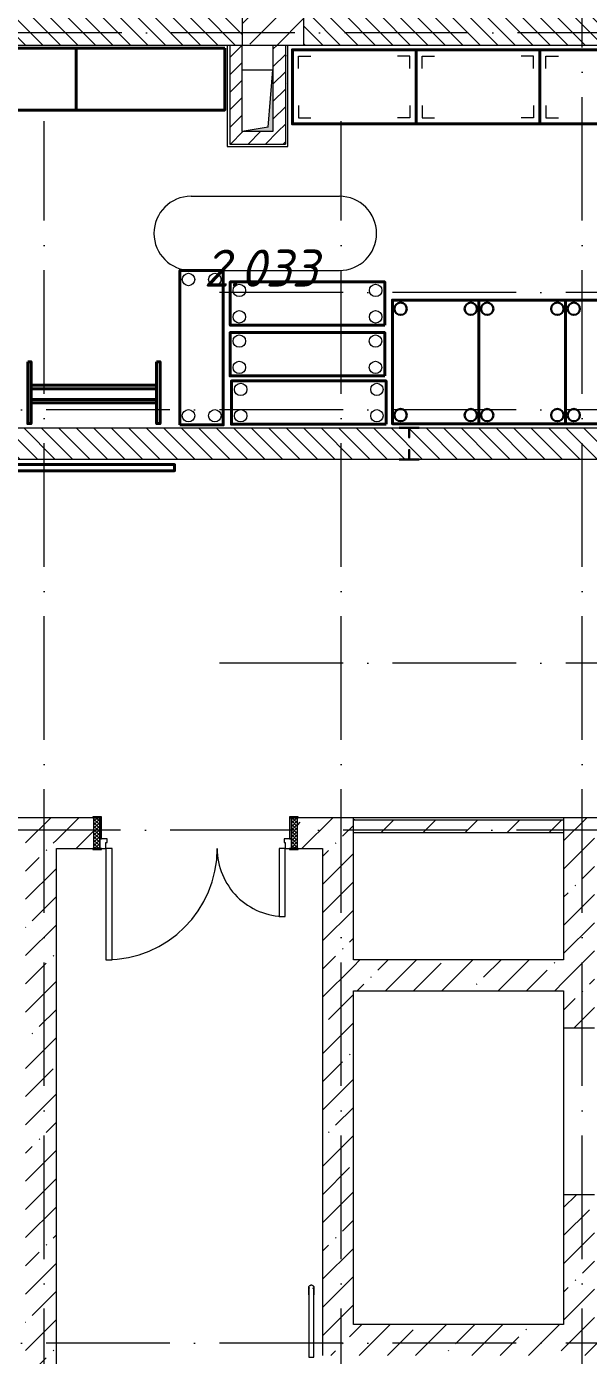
# Model space of a CAD drawing. Header units: millimetres. Extents: x -6467 to 105918, y -7090 to 92481.
# Drawn here: x 81158 to 85700, y 1731 to 12481 of the extents above; entities that cross this region are included whole.
import ezdxf

# ---------------------------------------------------------------- set-up
doc = ezdxf.new("R2010")
doc.units = ezdxf.units.MM
doc.linetypes.add('50_200_ШТРИХ_1Т_ш5_п1_п1_', pattern=[1400, 1000, -200, 0, -200])
for name, color, linetype, lineweight, true_color in [('A-AREA-IDEN-1', 7, 'Continuous', 9, 0xaaaaaa), ('A-GENM-1', 7, 'Continuous', 9, 0xaaaaaa), ('A-GENM-2', 7, 'Continuous', 20, 0xaaaaaa), ('I-WALL-1', 7, 'Continuous', 5, 0x787878), ('M-EQPM-1', 7, 'Continuous', 9, 0xaaaaaa), ('M-EQPM-2', 7, 'Continuous', 9, 0xe2e2e2), ('мебель 2 этаж-1', 7, 'Continuous', 40, 0xaaaaaa), ('Оси-3', 7, '50_200_ШТРИХ_1Т_ш5_п1_п1_', 9, 0xaaaaaa), ('ТХ_функционал-2', 7, 'Continuous', 40, 0xaaaaaa), ('ТХ_функционал-4', 7, 'Continuous', 20, 0xaaaaaa), ('ТХ_функционал-9', 7, 'Continuous', 30, 0xaaaaaa)]:
    doc.layers.add(name, color=color, linetype=linetype, lineweight=lineweight, true_color=true_color)
for name, color, linetype, lineweight in [('A-DOOR', 7, 'Continuous', 9), ('A-DOOR-2', 7, 'Continuous', 5), ('A-DOOR-FRAM', 7, 'Continuous', 9), ('A-DOOR-FRAM-2', 7, 'Continuous', 5), ('A-FLOR', 7, 'Continuous', 9), ('A-WALL', 7, 'Continuous', 5), ('A-WALL-FNSH-1', 7, 'Continuous', 5), ('I-WALL', 7, 'Continuous', 5), ('S-COLS', 7, 'Continuous', 9), ('S-COLS-1', 7, 'Continuous', 5), ('Ограждение', 7, 'Continuous', 9)]:
    doc.layers.add(name, color=color, linetype=linetype, lineweight=lineweight)
doc.styles.add('ISOCPEUR_I', font='isocpeui.ttf', dxfattribs={"height": 300})
pattern_1 = [(45, (0, 0), (-228.0985, 228.0985), []), (45, (228.1, 0), (-228.0985, 228.0985), [403.225, -80.645, 6.706, -73.939])]
pattern_2 = [(0, (0, 0), (406.4, 101.6), [6.706, -298.094, 6.706, -298.094, -1625.6]), (0, (0, 0), (406.4, 101.6), [-609.6, 6.706, -602.894, 6.706, -298.094, -711.2]), (0, (0, 0), (406.4, 101.6), [-1524, 6.706, -196.494, 6.706, -501.294]), (120, (152.4, 50.8), (-291.18818, 301.15272), [6.706, -298.094, 6.706, -298.094, -1625.6]), (120, (152.4, 50.8), (-291.18818, 301.15272), [-609.6, 6.706, -602.894, 6.706, -298.094, -711.2]), (120, (152.4, 50.8), (-291.18818, 301.15272), [-1524, 6.706, -196.494, 6.706, -501.294]), (240, (203.2, 254), (-115.21182, -402.75272), [6.706, -298.094, 6.706, -298.094, -1625.6]), (240, (203.2, 254), (-115.21182, -402.75272), [-609.6, 6.706, -602.894, 6.706, -298.094, -711.2]), (240, (203.2, 254), (-115.21182, -402.75272), [-1524, 6.706, -196.494, 6.706, -501.294])]
pattern_3 = [(135, (0, 0), (-70.71068, -70.71068), [])]
pattern_4 = [(45, (0, 0), (-70.71068, 70.71068), [])]

# ---------------------------------------------------------------- blocks, each defined once
blk = doc.blocks.new('BSC_Колонна _Прямоугольная - 500х500-V39-АИ_План этажа Радиаторы_2')
at = {"layer": 'S-COLS-1'}
h = blk.add_hatch(dxfattribs=at)
h.set_pattern_fill('FP_67', color=256, style=0, pattern_type=2)
h.set_pattern_definition([(45, (-83150, -12581.04), (-228.0985, 228.0985), []), (45, (-82921.9, -12581.04), (-228.0985, 228.0985), [403.225, -80.645, 6.706, -73.939])])
h.paths.add_polyline_path([(-250, -250), (250, -250), (250, 250), (-250, 250)])
for p, q in [((250, 250), (-250, 250)), ((-250, 250), (-250, -250)), ((250, -250), (250, 250)), ((-250, -250), (250, -250))]:
    blk.add_line(p, q, dxfattribs=at)
blk = doc.blocks.new('110_Дверь_СКБ_2Ст_Внутренняя1 - СОШ_Д-01_Дв_1650_1350_x2100h_Лестничная клетка _из коридора_ EIS60_90-25230278-АИ_План этажа Радиаторы_2')
at = {"layer": 'A-DOOR-2'}
h = blk.add_hatch(dxfattribs=at)
h.set_pattern_fill('FP_118', color=256, style=0, pattern_type=2)
h.set_pattern_definition([(135, (1501.41, 189.685), (-14.14214, -14.14214), []), (225, (1501.41, 189.685), (14.14214, -14.14214), [])])
h.paths.add_polyline_path([(837.5, 125), (787.5, 125), (787.5, -125), (837.5, -125)])
at = {"layer": 'A-DOOR-FRAM-2'}
h = blk.add_hatch(dxfattribs=at)
h.set_pattern_fill('FP_119', color=256, style=0, pattern_type=2)
h.set_pattern_definition([(45, (-621.384, 189.685), (-14.1421, 14.1421), []), (135, (-621.384, 189.685), (-14.1421, -14.1421), [])])
h.paths.add_polyline_path([(-762.5, 125), (-812.5, 125), (-812.5, -125), (-762.5, -125)])
at = {"layer": 'A-DOOR'}
for p, q in [((737.5, 1025), (687.5, 1025)), ((687.5, 1025), (687.5, 125)), ((737.5, 125), (737.5, 1025)), ((-712.5, 675), (-712.5, 125)), ((-662.5, 675), (-712.5, 675)), ((-662.5, 125), (-662.5, 675)), ((-712.5, 125), (-662.5, 125)), ((687.5, 125), (737.5, 125))]:
    blk.add_line(p, q, dxfattribs=at)
at = {"layer": 'A-DOOR-2'}
for centre, radius, start, end in [((737.5, 125), 900, 90, 180), ((-712.5, 125), 550, 360, 90)]:
    blk.add_arc(centre, radius, start, end, dxfattribs=at)
at = {"layer": 'A-DOOR-FRAM'}
for p, q in [((-747.5, 133), (-817.5, 133)), ((-817.5, 133), (-817.5, 125)), ((-817.5, 125), (-747.5, 125)), ((-762.5, 125), (-812.5, 125)), ((-812.5, 125), (-812.5, -125)), ((-712.5, 125), (-762.5, 125)), ((-762.5, 125), (-762.5, 45)), ((-762.5, -125), (-762.5, 125)), ((-747.5, 125), (-762.5, 125)), ((-762.5, 125), (-762.5, 124)), ((-762.5, 124), (-747.5, 124)), ((-747.5, 125), (-747.5, 133)), ((-747.5, 124), (-747.5, 125)), ((-712.5, 75), (-712.5, 125)), ((737.5, 125), (737.5, 75)), ((787.5, 125), (737.5, 125)), ((842.5, 133), (772.5, 133)), ((772.5, 133), (772.5, 125)), ((787.5, 125), (772.5, 125)), ((772.5, 125), (772.5, 124)), ((772.5, 125), (842.5, 125)), ((772.5, 124), (787.5, 124)), ((787.5, 45), (787.5, 125)), ((837.5, 125), (787.5, 125)), ((787.5, 125), (787.5, -125)), ((787.5, 124), (787.5, 125)), ((837.5, -125), (837.5, 125)), ((842.5, 125), (842.5, 133)), ((-762.5, 45), (-702.5, 45)), ((-747.5, 45), (-762.5, 45)), ((-762.5, 45), (-762.5, -125)), ((-747.5, -125), (-747.5, 45)), ((-702.5, 75), (-712.5, 75)), ((-702.5, 45), (-702.5, 75)), ((737.5, 75), (727.5, 75)), ((727.5, 75), (727.5, 45)), ((727.5, 45), (787.5, 45)), ((787.5, 45), (772.5, 45)), ((772.5, 45), (772.5, -125)), ((787.5, -125), (787.5, 45)), ((-747.5, -125), (-817.5, -125)), ((-817.5, -125), (-817.5, -133)), ((-817.5, -133), (-747.5, -133)), ((-812.5, -125), (-762.5, -125)), ((-762.5, -125), (-747.5, -125)), ((-747.5, -133), (-747.5, -125)), ((772.5, -125), (787.5, -125)), ((842.5, -125), (772.5, -125)), ((772.5, -125), (772.5, -133)), ((772.5, -133), (842.5, -133)), ((787.5, -125), (837.5, -125)), ((842.5, -133), (842.5, -125))]:
    blk.add_line(p, q, dxfattribs=at)
blk = doc.blocks.new('Канал вертикальный прямоугольный - Шахта - значок проема-24087370-АИ_План этажа Радиаторы_2')
at = {"layer": 'M-EQPM-2'}
blk.add_hatch(color=256, dxfattribs=at).paths.add_polyline_path([(-125, -250), (-87.5, 212.5), (125, 250), (-125, 250)])
at = {"layer": 'M-EQPM-1'}
for p, q in [((-125, -250), (-125, 250)), ((-125, 250), (125, 250)), ((-87.5, 212.5), (125, 250)), ((125, 250), (125, -250)), ((-87.5, 212.5), (-125, -250)), ((125, -250), (-125, -250))]:
    blk.add_line(p, q, dxfattribs=at)
blk = doc.blocks.new('О_Элемент поручня_Площадочный_Двухуровневый_ГОСТ 8732-78 - О_Элемент поручня_Площадочный_Двухуровневый_ГОСТ 8732-78-22348006-АИ_План этажа Радиаторы_2')
at = {"layer": 'Ограждение'}
for p, q in [((505, 40), (0, 40)), ((0, 40), (0, 20)), ((0, 20), (0, 0)), ((0, 0), (505, 0))]:
    blk.add_line(p, q, dxfattribs=at)
at = {"layer": 'Ограждение', "flags": 128}
for points in [[(505, 40), (507, 40), (510, 40), (512, 40), (515, 40), (517, 40), (519, 40), (522, 40), (524, 40), (526, 40), (528, 40), (531, 40), (533, 40), (535, 40), (537, 40), (539, 40), (541, 40), (543, 40), (545, 40), (546, 40), (548, 40), (550, 40), (551, 40), (553, 40), (554, 40), (555, 40), (557, 40), (558, 40), (559, 40), (560, 40), (561, 40), (562, 40), (562, 40), (563, 40), (564, 40), (564, 40), (564, 40), (565, 40), (565, 40), (565, 40)], [(565, 40), (565, 40), (565, 40), (565, 40), (564, 40), (564, 40), (563, 40), (563, 40), (562, 40), (561, 40), (560, 40), (559, 40), (558, 40), (557, 40), (556, 40), (555, 40), (553, 40), (552, 40), (550, 40), (548, 40), (547, 40), (545, 40), (543, 40), (541, 40), (539, 40), (537, 40), (535, 40), (533, 40), (531, 40), (529, 40), (527, 40), (524, 40), (522, 40), (520, 40), (518, 40), (515, 40), (513, 40), (510, 40), (508, 40), (506, 40), (505, 40)], [(565, 0), (565, 0), (565, 0), (565, 0), (564, 0), (564, 0), (563, 0), (563, 0), (562, 0), (561, 0), (560, 0), (559, 0), (558, 0), (557, 0), (556, 0), (555, 0), (553, 0), (552, 0), (550, 0), (548, 0), (547, 0), (545, 0), (543, 0), (541, 0), (539, 0), (537, 0), (535, 0), (533, 0), (531, 0), (529, 0), (527, 0), (524, 0), (522, 0), (520, 0), (518, 0), (515, 0), (513, 0), (510, 0), (508, 0), (506, 0), (505, 0)], [(505, 0), (507, 0), (510, 0), (512, 0), (515, 0), (517, 0), (519, 0), (522, 0), (524, 0), (526, 0), (528, 0), (531, 0), (533, 0), (535, 0), (537, 0), (539, 0), (541, 0), (543, 0), (545, 0), (546, 0), (548, 0), (550, 0), (551, 0), (553, 0), (554, 0), (555, 0), (557, 0), (558, 0), (559, 0), (560, 0), (561, 0), (562, 0), (562, 0), (563, 0), (564, 0), (564, 0), (564, 0), (565, 0), (565, 0), (565, 0)], [(555, 4), (556, 4), (556, 4), (557, 3), (558, 3), (558, 3), (559, 3), (560, 2), (560, 2), (561, 2), (562, 2), (563, 2), (563, 2), (564, 2), (565, 1), (565, 1)], [(565, 38), (564, 38), (564, 38), (563, 38), (562, 38), (561, 38), (561, 38), (560, 38), (559, 38), (558, 37)], [(565, 40), (566, 40), (567, 40), (567, 40), (568, 40), (569, 40), (570, 39), (571, 39), (571, 39), (572, 39), (573, 38), (574, 38), (574, 38), (575, 37), (576, 37), (576, 37), (577, 36), (578, 36), (578, 35), (579, 34), (579, 34), (580, 33), (580, 33), (581, 32), (581, 31), (582, 31), (582, 30), (583, 29), (583, 29), (583, 28), (584, 27), (584, 26), (584, 26), (584, 25), (585, 24), (585, 23), (585, 23), (585, 22), (585, 21), (585, 20), (585, 20)], [(585, 20), (585, 19), (585, 18), (585, 18), (585, 17), (585, 16), (584, 15), (584, 14), (584, 14), (584, 13), (583, 12), (583, 11), (583, 11), (582, 10), (582, 9), (582, 9), (581, 8), (581, 7), (580, 7), (579, 6), (579, 6), (578, 5), (578, 5), (577, 4), (576, 4), (576, 3), (575, 3), (574, 2), (574, 2), (573, 2), (572, 1), (571, 1), (571, 1), (570, 1), (569, 0), (568, 0), (568, 0), (567, 0), (566, 0), (565, 0), (565, 0)]]:
    blk.add_lwpolyline(points, dxfattribs=at)
blk = doc.blocks.new('Фахверк _газобетон торцы_883 - Фахверк _газобетон торцы_-26106391-АИ_План этажа Радиаторы_2')
at = {"layer": 'A-GENM-2'}
for p, q in [((41046, 11135), (40965, 11135)), ((40965, 11135), (40965, 11129)), ((40965, 11129), (41040, 11129)), ((41040, 11129), (41040, 11054)), ((41046, 11054), (41046, 11135)), ((41040, 11054), (41046, 11054)), ((41040, 10879), (40965, 10879)), ((40965, 10879), (40965, 10873)), ((40965, 10873), (41046, 10873)), ((41040, 10954), (41040, 10879)), ((41046, 10954), (41040, 10954)), ((41046, 10873), (41046, 10954))]:
    blk.add_line(p, q, dxfattribs=at)
blk = doc.blocks.new('Фахверк _газобетон торцы_884 - Фахверк _газобетон торцы_-26106411-АИ_План этажа Радиаторы_2')
at = {"layer": 'A-GENM-2'}
for p, q in [((41046, 105920), (40965, 105920)), ((40965, 105920), (40965, 105914)), ((40965, 105914), (41040, 105914)), ((41040, 105914), (41040, 105839)), ((41046, 105839), (41046, 105920)), ((41040, 105839), (41046, 105839)), ((41046, 105739), (41040, 105739)), ((41040, 105739), (41040, 105664)), ((41046, 105658), (41046, 105739)), ((41040, 105664), (40965, 105664)), ((40965, 105664), (40965, 105658)), ((40965, 105658), (41046, 105658))]:
    blk.add_line(p, q, dxfattribs=at)
blk = doc.blocks.new('мебель 2 этаж-28800768-АИ_План этажа Радиаторы_2')
at = {"layer": 'ТХ_функционал-2', "flags": 128}
for points in [[(85023, 14021), (85023, 13521), (83823, 13521), (83823, 14021), (82623, 14021), (82623, 13521), (83823, 13521), (83823, 14021)], [(86570, 13408), (86570, 14008), (85570, 14008), (85570, 13408)], [(86570, 14008), (85570, 14008), (85570, 13408), (86570, 13408)], [(87570, 13408), (87570, 14008), (86570, 14008), (86570, 13408)], [(87570, 14008), (86570, 14008), (86570, 13408), (87570, 13408)], [(88570, 13408), (88570, 14008), (87570, 14008), (87570, 13408)], [(88570, 14008), (87570, 14008), (87570, 13408), (88570, 13408)], [(84661, 10974), (85011, 10974), (85011, 12224), (84661, 12224)], [(86317, 11780), (86317, 12130), (85067, 12130), (85067, 11780)], [(87078, 10983), (87078, 11983), (86378, 11983), (86378, 10983)], [(87778, 10983), (87778, 11983), (87078, 11983), (87078, 10983)], [(88478, 10983), (88478, 11983), (87778, 11983), (87778, 10983)], [(86316, 11370), (86316, 11720), (85066, 11720), (85066, 11370)], [(83430, 11485), (83458, 11485), (83458, 10985), (83430, 10985)], [(84472, 11485), (84500, 11485), (84500, 10985), (84472, 10985)], [(83458, 11294), (84472, 11294), (84472, 11266), (83458, 11266)], [(86327, 10979), (86327, 11329), (85077, 11329), (85077, 10979)], [(83458, 11178), (84472, 11178), (84472, 11151), (83458, 11151)], [(83317, 10603), (84617, 10603), (84617, 10653), (83317, 10653)]]:
    blk.add_lwpolyline(points, close=True, dxfattribs=at)
at = {"layer": 'ТХ_функционал-4', "flags": 128}
for points in [[(85620, 13858), (85620, 13958), (85720, 13958)], [(86520, 13858), (86520, 13958), (86420, 13958)], [(86620, 13858), (86620, 13958), (86720, 13958)], [(87520, 13858), (87520, 13958), (87420, 13958)], [(87620, 13858), (87620, 13958), (87720, 13958)], [(85620, 13558), (85620, 13458), (85720, 13458)], [(86520, 13558), (86520, 13458), (86420, 13458)], [(86620, 13558), (86620, 13458), (86720, 13458)], [(87520, 13558), (87520, 13458), (87420, 13458)], [(87620, 13558), (87620, 13458), (87720, 13458)]]:
    blk.add_lwpolyline(points, dxfattribs=at)
at = {"layer": 'ТХ_функционал-4'}
for centre in [(84730, 12150), (84943, 12150), (85141, 12062), (86243, 12062), (85141, 11848), (86243, 11848), (85141, 11652), (86242, 11652), (85141, 11439), (86242, 11439), (85152, 11261), (86253, 11261), (84730, 11048), (84943, 11048), (85152, 11048), (86253, 11048)]:
    blk.add_circle(centre, 50, dxfattribs=at)
at = {"layer": 'ТХ_функционал-9'}
for centre in [(86445, 11913), (87012, 11913), (87145, 11913), (87712, 11913), (87845, 11913), (86445, 11053), (87012, 11053), (87145, 11053), (87712, 11053), (87845, 11053)]:
    blk.add_circle(centre, 50, dxfattribs=at)
blk = doc.blocks.new('AAR_СКБ_Марка_помещения_1_5 ммп - Номер-27962133-АИ_План этажа Радиаторы_2')
at = {"layer": 'A-AREA-IDEN-1'}
for p, q in [((-2.987, 3), (3.013, 3)), ((-2.987, 0), (3.013, 0))]:
    blk.add_line(p, q, dxfattribs=at)
for centre, start, end in [((-2.987, 1.5), 90, 270), ((3.013, 1.5), 270, 90)]:
    blk.add_arc(centre, 1.5, start, end, dxfattribs=at)

msp = doc.modelspace()

# ---------------------------------------------------------------- hatches: boundary and pattern name
at = {"layer": 'A-WALL'}
h = msp.add_hatch(dxfattribs=at)
h.set_pattern_fill('FP_1', color=256, style=0, pattern_type=2)
h.set_pattern_definition(pattern_1)
h.paths.add_polyline_path([(81391, -1419), (81400, -1419), (81400, 6081), (81150, 6081), (81150, -1419)])
h = msp.add_hatch(dxfattribs=at)
h.set_pattern_fill('FP_1', color=256, style=0, pattern_type=2)
h.set_pattern_definition(pattern_1)
h.paths.add_polyline_path([(83355, 5831), (83800, 5831), (83800, 6081), (83350, 6081), (83350, 5831)])
h.paths.add_polyline_path([(81695, 5831), (81700, 5831), (81700, 6081), (81400, 6081), (81400, 5831)])
h = msp.add_hatch(dxfattribs=at)
h.set_pattern_fill('FP_1', color=256, style=0, pattern_type=2)
h.set_pattern_definition(pattern_1)
h.paths.add_polyline_path([(85500, 1981), (85750, 1981), (85750, 3031), (85500, 3031), (85500, 2504)])
h.paths.add_polyline_path([(85500, 4381), (85750, 4381), (85750, 6081), (85500, 6081), (85500, 4681)])
h = msp.add_hatch(dxfattribs=at)
h.set_pattern_fill('FP_1', color=256, style=0, pattern_type=2)
h.set_pattern_definition(pattern_1)
h.paths.add_polyline_path([(83594, 1731), (83800, 1731), (83800, 5831), (83550, 5831), (83550, 1731)])
h = msp.add_hatch(dxfattribs=at)
h.set_pattern_fill('FP_1', color=256, style=0, pattern_type=2)
h.set_pattern_definition(pattern_1)
h.paths.add_polyline_path([(85500, 4681), (85500, 4931), (83800, 4931), (83800, 4681)])
h = msp.add_hatch(dxfattribs=at)
h.set_pattern_fill('FP_1', color=256, style=0, pattern_type=2)
h.set_pattern_definition(pattern_1)
h.paths.add_polyline_path([(87539, 1731), (89250, 1731), (89250, 1981), (83800, 1981), (83802, 1731), (85878, 1731)])
at = {"layer": 'I-WALL'}
h = msp.add_hatch(dxfattribs=at)
h.set_pattern_fill('FP_2', color=256, style=0, pattern_type=2)
h.set_pattern_definition(pattern_3)
h.paths.add_polyline_path([(86350, 12331), (86350, 12581), (83400, 12581), (83400, 12331), (86320, 12331)])
h.paths.add_polyline_path([(88350, 12331), (88750, 12331), (88750, 12581), (88350, 12581), (88350, 12359)])
h.paths.add_polyline_path([(82800, 12331), (82900, 12331), (82900, 12581), (78000, 12581), (78000, 12331), (82780, 12331)])
h.paths.add_polyline_path([(75320, 12331), (75350, 12331), (75350, 12581), (75000, 12581), (75000, 12331), (75082, 12331)])
h.paths.add_polyline_path([(77380, 12331), (77500, 12331), (77500, 12581), (77350, 12581), (77350, 12331)])
h = msp.add_hatch(dxfattribs=at)
h.set_pattern_fill('FP_4', color=256, style=0, pattern_type=2)
h.set_pattern_definition(pattern_4)
h.paths.add_polyline_path([(82900, 11631), (82900, 12331), (82800, 12331), (82800, 11631)])
h = msp.add_hatch(dxfattribs=at)
h.set_pattern_fill('FP_4', color=256, style=0, pattern_type=2)
h.set_pattern_definition(pattern_4)
h.paths.add_polyline_path([(83250, 11631), (83250, 12331), (83150, 12331), (83150, 11631)])
h = msp.add_hatch(dxfattribs=at)
h.set_pattern_fill('FP_4', color=256, style=0, pattern_type=2)
h.set_pattern_definition(pattern_4)
h.paths.add_polyline_path([(82800, 11531), (83250, 11531), (83250, 11631), (82800, 11631), (82800, 11613)])
h = msp.add_hatch(dxfattribs=at)
h.set_pattern_fill('FP_2', color=256, style=0, pattern_type=2)
h.set_pattern_definition(pattern_3)
h.paths.add_polyline_path([(89000, 8981), (89000, 9231), (77750, 9231), (77750, 8981), (85878, 8981)])
h = msp.add_hatch(dxfattribs=at)
h.set_pattern_fill('FP_5', color=256, style=0, pattern_type=2)
h.set_pattern_definition([(45, (0, 0), (-169.7056, 169.7056), [])])
h.paths.add_polyline_path([(85500, 5961), (85500, 6061), (83800, 6061), (83800, 5961)])
at = {"layer": 'I-WALL-1'}
h = msp.add_hatch(dxfattribs=at)
h.set_pattern_fill('FP_3', color=256, style=0, pattern_type=2)
h.set_pattern_definition(pattern_2)
h.paths.add_polyline_path([(82800, 11531), (82800, 12331), (82780, 12331), (82780, 11531)])
h = msp.add_hatch(dxfattribs=at)
h.set_pattern_fill('FP_3', color=256, style=0, pattern_type=2)
h.set_pattern_definition(pattern_2)
h.paths.add_polyline_path([(83270, 11531), (83270, 12331), (83250, 12331), (83250, 11531)])
h = msp.add_hatch(dxfattribs=at)
h.set_pattern_fill('FP_3', color=256, style=0, pattern_type=2)
h.set_pattern_definition(pattern_2)
h.paths.add_polyline_path([(83270, 11511), (83270, 11531), (82780, 11531), (82780, 11511)])
h = msp.add_hatch(dxfattribs=at)
h.set_pattern_fill('FP_3', color=256, style=0, pattern_type=2)
h.set_pattern_definition(pattern_2)
h.paths.add_polyline_path([(85500, 6061), (85500, 6081), (83800, 6081), (83800, 6061)])

# ---------------------------------------------------------------- linework, layer by layer
at = {"layer": 'A-FLOR'}
msp.add_line((85500, 4381), (85500, 3031), dxfattribs=at)
at = {"layer": 'A-WALL'}
for p, q in [((78000, 12331), (82900, 12331)), ((82800, 12331), (82800, 11531)), ((83250, 12331), (83250, 11531)), ((83400, 12331), (86320, 12331)), ((82800, 11531), (83250, 11531)), ((89000, 9231), (77500, 9231)), ((77500, 8981), (89250, 8981)), ((81695, 6081), (80890, 6081)), ((83800, 6081), (83355, 6081)), ((83800, 4931), (83800, 6081)), ((85500, 6061), (83800, 6061)), ((85500, 6081), (85500, 4931)), ((87145, 6081), (85500, 6081)), ((81400, -1419), (81400, 5831)), ((81400, 5831), (81695, 5831)), ((83355, 5831), (83550, 5831)), ((83550, 5831), (83550, 1731)), ((85500, 4931), (83800, 4931)), ((83800, 1981), (83800, 4681)), ((83800, 4681), (85500, 4681)), ((85500, 4681), (85500, 4381)), ((85500, 4381), (85750, 4381)), ((85500, 3031), (85500, 1981)), ((85750, 3031), (85500, 3031)), ((85500, 1981), (83800, 1981))]:
    msp.add_line(p, q, dxfattribs=at)
at = {"layer": 'A-WALL-FNSH-1'}
for p, q in [((82780, 12331), (82780, 11511)), ((82900, 11631), (82900, 12331)), ((83150, 12331), (83150, 12131)), ((83270, 11511), (83270, 12331)), ((82780, 11511), (83270, 11511)), ((85500, 6081), (83800, 6081)), ((83800, 5961), (85500, 5961))]:
    msp.add_line(p, q, dxfattribs=at)
at = {"layer": 'Оси-3'}
for p, q in [((85650, -5890), (85650, 12795)), ((93128, 12431), (66950, 12431)), ((81300, -5890), (81300, 11717)), ((83700, -5890), (83700, 11717)), ((104718, 10331), (82581, 10331)), ((104718, 9381), (-5267, 9381)), ((104718, 7331), (82581, 7331)), ((90319, 5981), (-5267, 5981)), ((104718, 1831), (-5267, 1831))]:
    msp.add_line(p, q, dxfattribs=at)

# ---------------------------------------------------------------- block references
at = {"layer": 'A-AREA-IDEN-1', "xscale": 199.9999999999999, "yscale": 199.9999999999999, "zscale": 199.9999999999999}
msp.add_blockref('AAR_СКБ_Марка_помещения_1_5 ммп - Номер-27962133-АИ_План этажа Радиаторы_2', (83085, 10508), dxfattribs=at)
at = {"layer": 'A-DOOR-2', "rotation": 180}
msp.add_blockref('110_Дверь_СКБ_2Ст_Внутренняя1 - СОШ_Д-01_Дв_1650_1350_x2100h_Лестничная клетка _из коридора_ EIS60_90-25230278-АИ_План этажа Радиаторы_2', (82537, 5956), dxfattribs=at)
at = {"layer": 'A-GENM-1'}
msp.add_blockref('Фахверк _газобетон торцы_883 - Фахверк _газобетон торцы_-26106391-АИ_План этажа Радиаторы_2', (43205, -1898), dxfattribs=at)
at = {"layer": 'A-GENM-1', "rotation": 180}
msp.add_blockref('Фахверк _газобетон торцы_884 - Фахверк _газобетон торцы_-26106411-АИ_План этажа Радиаторы_2', (125297, 114895), dxfattribs=at)
at = {"layer": 'M-EQPM-1', "rotation": 180}
msp.add_blockref('Канал вертикальный прямоугольный - Шахта - значок проема-24087370-АИ_План этажа Радиаторы_2', (83025, 11881), dxfattribs=at)
at = {"layer": 'S-COLS'}
msp.add_blockref('BSC_Колонна _Прямоугольная - 500х500-V39-АИ_План этажа Радиаторы_2', (83150, 12581), dxfattribs=at)
at = {"layer": 'мебель 2 этаж-1'}
msp.add_blockref('мебель 2 этаж-28800768-АИ_План этажа Радиаторы_2', (-2263, -1715), dxfattribs=at)
at = {"layer": 'Ограждение', "rotation": 89.99999999999902}
msp.add_blockref('О_Элемент поручня_Площадочный_Двухуровневый_ГОСТ 8732-78 - О_Элемент поручня_Площадочный_Двухуровневый_ГОСТ 8732-78-22348006-АИ_План этажа Радиаторы_2', (83480, 1716), dxfattribs=at)

# ---------------------------------------------------------------- texts
at = {"layer": 'A-AREA-IDEN-1', "insert": (83050, 10377), "char_height": 300, "width": 952, "attachment_point": 8, "line_spacing_factor": 1.139951, "style": 'ISOCPEUR_I'}
msp.add_mtext('\\pt2540.001,5079.999,7620,10160.001,12699.999,15240,17780.001,20319.999,22860,25400.001,27939.999,30480,33020.001,35559.999,38100,40640.001,43179.999,45720,48260.001,50799.999,53340,55880.001,58419.999,60960,63500.001,66039.999,68580,71120.001,73659.999,76200,78740.001,81279.999;2.033', dxfattribs=at)

doc.saveas('drawing.dxf')
